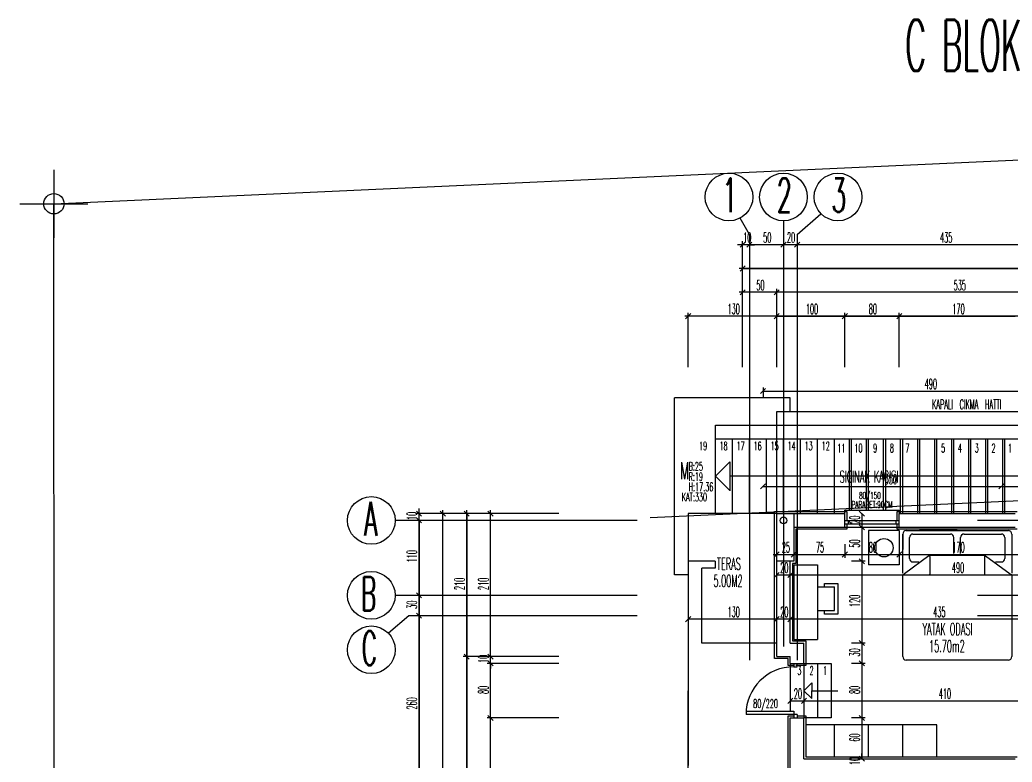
# Model space of a CAD drawing. Extents: x 78 to 306, y -397 to 18.
# Drawn here: x 271.651 to 271.9423, y -396.5306 to -396.3125 of the extents above; entities that cross this region are included whole.
import ezdxf

# ---------------------------------------------------------------- set-up
doc = ezdxf.new("R2010")
doc.units = 0
doc.header["$LTSCALE"] = 0.5
doc.header["$MEASUREMENT"] = 0
for name, pattern in [('DASHDOT2', [0.5, 0.25, -0.125, 0, -0.125]), ('DASHED', [0.75, 0.5, -0.25]), ('DOT2', [0.125, 0, -0.125])]:
    doc.linetypes.add(name, pattern=pattern)
doc.layers.get('0').update_dxf_attribs({"linetype": 'CONTINUOUS'})
for name, color, linetype in [('AKS', 5, 'DASHDOT2'), ('ASHADE', 7, 'CONTINUOUS'), ('DUVAR', 6, 'CONTINUOUS'), ('INS.YAKL.', 30, 'CONTINUOUS'), ('IZDUSUM', 2, 'DOT2'), ('KAPI', 1, 'CONTINUOUS'), ('KOLON', 4, 'CONTINUOUS'), ('MERDIVEN', 3, 'CONTINUOUS'), ('OLCU', 31, 'CONTINUOUS'), ('SIVA', 7, 'CONTINUOUS'), ('TARAMA', 8, 'CONTINUOUS'), ('TEFRIS', 11, 'CONTINUOUS')]:
    doc.layers.add(name, color=color, linetype=linetype)
doc.styles.add('ICMEKAN', font='romans.shx', dxfattribs={"width": 0.55, "height": 0.2})
doc.styles.add('OLCU', font='romans.shx', dxfattribs={"width": 0.6, "height": 0.125})
doc.styles.add('OLCUIC', font='ROMANS.SHX', dxfattribs={"width": 0.4, "height": 0.15})

msp = doc.modelspace()

# ---------------------------------------------------------------- linework, layer by layer
at = {"color": 0, "linetype": 'ByBlock'}
for p, q in [((271.86239, -396.37931), (271.86389, -396.37781)), ((271.86589, -396.37781), (271.86439, -396.37931)), ((271.86589, -396.37781), (271.86439, -396.37931)), ((271.87439, -396.37931), (271.87589, -396.37781)), ((271.87589, -396.37781), (271.87439, -396.37931)), ((271.87839, -396.37931), (271.87989, -396.37781)), ((271.87989, -396.37781), (271.87839, -396.37931)), ((271.86389, -396.38481), (271.86239, -396.38631)), ((271.86389, -396.39181), (271.86239, -396.39331)), ((271.87239, -396.39331), (271.87389, -396.39181)), ((271.87389, -396.39181), (271.87239, -396.39331)), ((271.84789, -396.39881), (271.84639, -396.40031)), ((271.87389, -396.39881), (271.87239, -396.40031)), ((271.87239, -396.40031), (271.87389, -396.39881)), ((271.89389, -396.39881), (271.89239, -396.40031)), ((271.89239, -396.40031), (271.89389, -396.39881)), ((271.90989, -396.39881), (271.90839, -396.40031)), ((271.90839, -396.40031), (271.90989, -396.39881)), ((271.86989, -396.42081), (271.86839, -396.42231)), ((271.86989, -396.44881), (271.86839, -396.45031)), ((271.93989, -396.44881), (271.93839, -396.45031)), ((271.93839, -396.45031), (271.93989, -396.44881)), ((271.76739, -396.45681), (271.76889, -396.45831)), ((271.77589, -396.45831), (271.77439, -396.45681)), ((271.78289, -396.45831), (271.78139, -396.45681)), ((271.78989, -396.45831), (271.78839, -396.45681)), ((271.89889, -396.45831), (271.89739, -396.45681)), ((271.76889, -396.46031), (271.76739, -396.45881)), ((271.76889, -396.46031), (271.76739, -396.45881)), ((271.89889, -396.46231), (271.89739, -396.46081)), ((271.89739, -396.46081), (271.89889, -396.46231)), ((271.87389, -396.46881), (271.87239, -396.47031)), ((271.87889, -396.46881), (271.87739, -396.47031)), ((271.87739, -396.47031), (271.87889, -396.46881)), ((271.89389, -396.46881), (271.89239, -396.47031)), ((271.89239, -396.47031), (271.89389, -396.46881)), ((271.90989, -396.46881), (271.90839, -396.47031)), ((271.90839, -396.47031), (271.90989, -396.46881)), ((271.89889, -396.47231), (271.89739, -396.47081)), ((271.89739, -396.47081), (271.89889, -396.47231)), ((271.87389, -396.47481), (271.87239, -396.47631)), ((271.87789, -396.47481), (271.87639, -396.47631)), ((271.87639, -396.47631), (271.87789, -396.47481)), ((271.76889, -396.48231), (271.76739, -396.48081)), ((271.76739, -396.48081), (271.76889, -396.48231)), ((271.76889, -396.48831), (271.76739, -396.48681)), ((271.76739, -396.48681), (271.76889, -396.48831)), ((271.84789, -396.48781), (271.84639, -396.48931)), ((271.87239, -396.48931), (271.87389, -396.48781)), ((271.87389, -396.48781), (271.87239, -396.48931)), ((271.87639, -396.48931), (271.87789, -396.48781)), ((271.87789, -396.48781), (271.87639, -396.48931)), ((271.89889, -396.49631), (271.89739, -396.49481)), ((271.89739, -396.49481), (271.89889, -396.49631)), ((271.78289, -396.50031), (271.78139, -396.49881)), ((271.78139, -396.49881), (271.78289, -396.50031)), ((271.78839, -396.49881), (271.78989, -396.50031)), ((271.78839, -396.49881), (271.78989, -396.50031)), ((271.78989, -396.50231), (271.78839, -396.50081)), ((271.78989, -396.50231), (271.78839, -396.50081)), ((271.89889, -396.50231), (271.89739, -396.50081)), ((271.89739, -396.50081), (271.89889, -396.50231)), ((271.87789, -396.51181), (271.87639, -396.51331)), ((271.88189, -396.51181), (271.88039, -396.51331)), ((271.88039, -396.51331), (271.88189, -396.51181)), ((271.78839, -396.51681), (271.78989, -396.51831)), ((271.78989, -396.51831), (271.78839, -396.51681)), ((271.89889, -396.51831), (271.89739, -396.51681)), ((271.89739, -396.51681), (271.89889, -396.51831)), ((271.89739, -396.52881), (271.89889, -396.53031)), ((271.89739, -396.52881), (271.89889, -396.53031))]:
    msp.add_line(p, q, dxfattribs=at)
at = {"layer": 'AKS'}
for p, q in [((271.86514, -396.37556), (271.8624, -396.37076)), ((271.87914, -396.37556), (271.88615, -396.36947)), ((271.87514, -396.37156), (271.87514, -396.83956)), ((271.86514, -396.37556), (271.86514, -396.83556)), ((271.87914, -396.37556), (271.87914, -396.83556)), ((272.05714, -396.45956), (271.76114, -396.45956)), ((272.05714, -396.48156), (271.76114, -396.48156)), ((271.76514, -396.48756), (271.75914, -396.49266)), ((272.05714, -396.48756), (271.76514, -396.48756))]:
    msp.add_line(p, q, dxfattribs=at)
at = {"layer": 'ASHADE'}
msp.add_circle((271.87514, -396.45956), 0.001, dxfattribs=at)
at = {"layer": 'DUVAR', "ltscale": 1.4}
for p, q in [((271.66095, -396.35654), (271.66095, -396.37654)), ((271.65095, -396.36654), (271.67095, -396.36654))]:
    msp.add_line(p, q, dxfattribs=at)
at = {"layer": 'DUVAR'}
for p, q in [((271.87814, -396.45756), (271.89314, -396.45756)), ((271.89314, -396.46156), (271.89314, -396.45756)), ((271.90914, -396.45756), (271.94314, -396.45756)), ((271.90914, -396.46156), (271.90914, -396.45756)), ((271.87814, -396.46156), (271.89314, -396.46156)), ((271.90914, -396.46156), (271.94314, -396.46156)), ((271.87314, -396.49956), (271.87314, -396.47156)), ((271.87714, -396.49556), (271.87714, -396.47156)), ((271.87714, -396.49556), (271.88114, -396.49556)), ((271.88114, -396.50156), (271.88114, -396.49556)), ((271.87314, -396.49956), (271.87714, -396.49956)), ((271.87714, -396.50156), (271.87714, -396.49956)), ((271.87714, -396.54956), (271.87714, -396.51756)), ((271.88114, -396.52956), (271.88114, -396.51756)), ((271.88114, -396.52956), (271.94314, -396.52956))]:
    msp.add_line(p, q, dxfattribs=at)
at = {"layer": 'DUVAR', "linetype": 'ByBlock'}
for p, q in [((271.87714, -396.50156), (271.88114, -396.50156)), ((271.87714, -396.51756), (271.88114, -396.51756))]:
    msp.add_line(p, q, dxfattribs=at)
at = {"layer": 'DUVAR', "ltscale": 1.4}
msp.add_circle((271.66095, -396.36654), 0.003, dxfattribs=at)
at = {"layer": 'INS.YAKL.', "linetype": 'DASHED', "ltscale": 0.5}
for p, q in [((271.83597, -396.45867), (272.25114, -396.43974)), ((271.83606, -396.8934), (271.83597, -396.45867))]:
    msp.add_line(p, q, dxfattribs=at)
at = {"layer": 'IZDUSUM', "ltscale": 0.6}
for p, q in [((271.87711, -396.42356), (271.84311, -396.42356)), ((271.84314, -396.47556), (271.84314, -396.42356)), ((271.87711, -396.42756), (271.87711, -396.42356)), ((271.87314, -396.45756), (271.87314, -396.42756)), ((271.87314, -396.42756), (271.98014, -396.42756)), ((271.89454, -396.45656), (271.89454, -396.43556)), ((271.89954, -396.45656), (271.89954, -396.43556)), ((271.90454, -396.45656), (271.90454, -396.43556)), ((271.90954, -396.45756), (271.90954, -396.43556)), ((271.91454, -396.45756), (271.91454, -396.43556)), ((271.91954, -396.45756), (271.91954, -396.43556)), ((271.92454, -396.45756), (271.92454, -396.43556)), ((271.92954, -396.45756), (271.92954, -396.43556)), ((271.93454, -396.45756), (271.93454, -396.43556)), ((271.93954, -396.45756), (271.93954, -396.43556)), ((271.84714, -396.60956), (271.84714, -396.47156)), ((271.85511, -396.47156), (271.84714, -396.47156)), ((271.85511, -396.47156), (271.85511, -396.47356)), ((271.84714, -396.47556), (271.84314, -396.47556)), ((271.85511, -396.47356), (271.85114, -396.47356)), ((271.87314, -396.49556), (271.85114, -396.49556))]:
    msp.add_line(p, q, dxfattribs=at)
at = {"layer": 'IZDUSUM'}
msp.add_line((271.85114, -396.49556), (271.85114, -396.47356), dxfattribs=at)
at = {"layer": 'KAPI'}
for p, q in [((271.91014, -396.45756), (271.91014, -396.43556)), ((271.91514, -396.45756), (271.91514, -396.43556)), ((271.92014, -396.45756), (271.92014, -396.43556)), ((271.92514, -396.45756), (271.92514, -396.43556)), ((271.92014, -396.44656), (271.85936, -396.44656)), ((271.89314, -396.45756), (271.89314, -396.45656)), ((271.89314, -396.45656), (271.90914, -396.45656)), ((271.90914, -396.45656), (271.90914, -396.45756)), ((271.89314, -396.45956), (271.90914, -396.45956)), ((271.89314, -396.46056), (271.90914, -396.46056)), ((271.89314, -396.46156), (271.90914, -396.46156)), ((271.89414, -396.45956), (271.89414, -396.46056)), ((271.90814, -396.45956), (271.90814, -396.46056)), ((271.87714, -396.50156), (271.87714, -396.51556)), ((271.87814, -396.50156), (271.87814, -396.50256)), ((271.87914, -396.50256), (271.87914, -396.50156)), ((271.88114, -396.50156), (271.88114, -396.51756)), ((271.87814, -396.50256), (271.87914, -396.50256)), ((271.86414, -396.51556), (271.87814, -396.51556)), ((271.87814, -396.51656), (271.86414, -396.51656)), ((271.87814, -396.51556), (271.87814, -396.51756)), ((271.87914, -396.51656), (271.87814, -396.51656)), ((271.87814, -396.51656), (271.87814, -396.51756)), ((271.87914, -396.51656), (271.87914, -396.51756))]:
    msp.add_line(p, q, dxfattribs=at)
at = {"layer": 'KAPI', "ltscale": 1.4}
for p, q in [((271.88114, -396.50156), (271.88514, -396.50156)), ((271.88514, -396.50156), (271.88514, -396.51756)), ((271.88514, -396.50156), (271.88914, -396.50156)), ((271.88914, -396.50156), (271.88914, -396.51756)), ((271.88114, -396.50956), (271.88348, -396.50722)), ((271.88348, -396.50722), (271.88348, -396.50956)), ((271.88114, -396.50956), (271.88348, -396.5119)), ((271.88348, -396.50956), (271.89114, -396.50956)), ((271.88348, -396.5119), (271.88348, -396.50956)), ((271.88514, -396.51756), (271.88114, -396.51756)), ((271.88914, -396.51756), (271.88514, -396.51756))]:
    msp.add_line(p, q, dxfattribs=at)
at = {"layer": 'KAPI'}
msp.add_arc((271.87814, -396.51656), 0.014, 90, 180, dxfattribs=at)
at = {"layer": 'KOLON'}
for p, q in [((271.87314, -396.45756), (271.87814, -396.45756)), ((271.87314, -396.47156), (271.87314, -396.45756)), ((271.87814, -396.45756), (271.87814, -396.47156)), ((271.87814, -396.47156), (271.87314, -396.47156))]:
    msp.add_line(p, q, dxfattribs=at)
at = {"layer": 'MERDIVEN'}
for p, q in [((271.66095, -396.36654), (272.35114, -396.33507)), ((271.66107, -396.91832), (271.66095, -396.36654)), ((271.85514, -396.43156), (271.96914, -396.43156)), ((271.85514, -396.43556), (271.85514, -396.43156)), ((271.85514, -396.43556), (271.96514, -396.43556)), ((271.85514, -396.45756), (271.85514, -396.43556)), ((271.86014, -396.45756), (271.86014, -396.43556)), ((271.86514, -396.45756), (271.86514, -396.43556)), ((271.87014, -396.45756), (271.87014, -396.43556)), ((271.87514, -396.45756), (271.87514, -396.43556)), ((271.88014, -396.45756), (271.88014, -396.43556)), ((271.88514, -396.45756), (271.88514, -396.43556)), ((271.89014, -396.45756), (271.89014, -396.43556)), ((271.89514, -396.45656), (271.89514, -396.43556)), ((271.90014, -396.45656), (271.90014, -396.43556)), ((271.90514, -396.45656), (271.90514, -396.43556)), ((271.87314, -396.45756), (271.84714, -396.45756)), ((271.84714, -396.45756), (271.84714, -396.53156))]:
    msp.add_line(p, q, dxfattribs=at)
at = {"layer": 'MERDIVEN', "ltscale": 1.4}
for p, q in [((271.85514, -396.44656), (271.85936, -396.44234)), ((271.85936, -396.44234), (271.85936, -396.45083)), ((271.85514, -396.44656), (271.85936, -396.45078))]:
    msp.add_line(p, q, dxfattribs=at)
at = {"layer": 'OLCU', "ltscale": 1.4}
for p, q in [((271.86314, -396.37856), (271.86164, -396.37856)), ((272.05714, -396.37856), (271.86214, -396.37856)), ((271.86314, -396.41456), (271.86314, -396.37756)), ((271.86514, -396.37856), (271.86664, -396.37856)), ((271.87514, -396.37856), (271.86514, -396.37856)), ((271.87914, -396.37856), (271.87514, -396.37856)), ((271.96614, -396.37856), (271.87914, -396.37856)), ((272.05714, -396.38556), (271.86214, -396.38556)), ((271.86314, -396.38556), (272.25114, -396.38556)), ((271.87314, -396.41456), (271.87314, -396.39156)), ((272.05714, -396.39256), (271.86214, -396.39256)), ((271.87314, -396.39256), (271.86314, -396.39256)), ((271.98014, -396.39256), (271.87314, -396.39256)), ((272.05714, -396.39956), (271.84614, -396.39956)), ((271.84714, -396.41456), (271.84714, -396.39856)), ((271.87314, -396.39956), (271.84714, -396.39956)), ((271.87314, -396.39956), (271.89314, -396.39956)), ((271.89314, -396.41456), (271.89314, -396.39856)), ((271.89314, -396.39956), (271.90914, -396.39956)), ((271.90914, -396.41456), (271.90914, -396.39856)), ((271.90914, -396.39956), (271.94314, -396.39956)), ((271.86914, -396.42056), (271.86914, -396.42356)), ((271.86914, -396.42156), (271.96714, -396.42156)), ((271.86914, -396.44956), (271.93914, -396.44956)), ((271.93914, -396.44956), (271.96314, -396.44956)), ((271.80914, -396.45756), (271.76714, -396.45756)), ((271.76814, -396.45756), (271.76814, -396.45606)), ((271.76814, -396.73456), (271.76814, -396.45656)), ((271.77514, -396.73456), (271.77514, -396.45656)), ((271.77514, -396.73356), (271.77514, -396.45756)), ((271.78214, -396.73556), (271.78214, -396.45656)), ((271.78214, -396.45756), (271.78214, -396.49956)), ((271.78914, -396.76856), (271.78914, -396.45656)), ((271.78914, -396.49956), (271.78914, -396.45756)), ((271.89814, -396.45756), (271.89814, -396.46156)), ((271.76814, -396.45956), (271.76814, -396.48156)), ((271.76814, -396.45956), (271.76814, -396.46106)), ((271.89814, -396.46156), (271.89814, -396.47156)), ((271.89314, -396.46656), (271.89314, -396.47056)), ((271.90914, -396.46656), (271.90914, -396.47056)), ((271.87214, -396.46956), (271.98114, -396.46956)), ((271.87314, -396.46956), (271.87814, -396.46956)), ((271.87814, -396.46956), (271.89314, -396.46956)), ((271.89314, -396.46956), (271.90914, -396.46956)), ((271.90914, -396.46956), (271.94314, -396.46956)), ((271.89914, -396.47156), (271.89514, -396.47156)), ((271.89814, -396.47156), (271.89814, -396.49556)), ((271.87314, -396.47556), (271.87714, -396.47556)), ((271.87714, -396.47556), (271.97514, -396.47556)), ((271.76814, -396.48156), (271.76814, -396.48756)), ((271.76814, -396.48756), (271.76814, -396.53956)), ((271.87314, -396.48856), (271.84714, -396.48856)), ((271.87714, -396.48856), (271.87314, -396.48856)), ((271.96414, -396.48856), (271.87714, -396.48856)), ((271.89914, -396.49556), (271.89514, -396.49556)), ((271.89814, -396.49556), (271.89814, -396.50156)), ((271.78914, -396.49956), (271.78914, -396.49806)), ((271.80914, -396.49956), (271.78114, -396.49956)), ((271.78214, -396.49956), (271.78214, -396.60956)), ((271.80914, -396.49956), (271.78814, -396.49956)), ((271.80914, -396.50156), (271.78814, -396.50156)), ((271.78914, -396.50156), (271.78914, -396.50306)), ((271.78914, -396.51756), (271.78914, -396.50156)), ((271.89914, -396.50156), (271.89514, -396.50156)), ((271.89814, -396.50156), (271.89814, -396.51756)), ((271.87714, -396.51256), (271.88114, -396.51256)), ((271.88114, -396.51256), (271.96314, -396.51256)), ((271.80914, -396.51756), (271.78814, -396.51756)), ((271.78914, -396.55956), (271.78914, -396.51756)), ((271.89914, -396.51756), (271.89514, -396.51756)), ((271.89814, -396.51756), (271.89814, -396.52956)), ((271.89814, -396.52956), (271.89814, -396.52806))]:
    msp.add_line(p, q, dxfattribs=at)
at = {"layer": 'SIVA', "ltscale": 1.4}
for p, q in [((271.87254, -396.47156), (271.87254, -396.45696)), ((271.87254, -396.45696), (271.87814, -396.45696)), ((271.87814, -396.45696), (271.89374, -396.45696)), ((271.89374, -396.45696), (271.89374, -396.45956)), ((271.90854, -396.45956), (271.90854, -396.45696)), ((271.90854, -396.45696), (271.94374, -396.45696)), ((271.89374, -396.46056), (271.89374, -396.46216)), ((271.90854, -396.46216), (271.90854, -396.46056)), ((271.89374, -396.46216), (271.87874, -396.46216)), ((271.87874, -396.46216), (271.87874, -396.47216)), ((271.94374, -396.46216), (271.90854, -396.46216)), ((271.87254, -396.50016), (271.87254, -396.47156)), ((271.87874, -396.47216), (271.87774, -396.47216)), ((271.87774, -396.47216), (271.87774, -396.49496)), ((271.87774, -396.49496), (271.88174, -396.49496)), ((271.88174, -396.49496), (271.88174, -396.50216)), ((271.87654, -396.50016), (271.87254, -396.50016)), ((271.87654, -396.50216), (271.87654, -396.50016)), ((271.87814, -396.50216), (271.87654, -396.50216)), ((271.88174, -396.50216), (271.87877, -396.50216)), ((271.87654, -396.54956), (271.87654, -396.51696)), ((271.87654, -396.51696), (271.87814, -396.51696)), ((271.87914, -396.51696), (271.88174, -396.51696)), ((271.88174, -396.51696), (271.88174, -396.52896)), ((271.88174, -396.52896), (271.94374, -396.52896))]:
    msp.add_line(p, q, dxfattribs=at)
at = {"layer": 'TARAMA'}
for p, q in [((271.93014, -396.45756), (271.93014, -396.43556)), ((271.93514, -396.45756), (271.93514, -396.43556)), ((271.94014, -396.45756), (271.94014, -396.43556))]:
    msp.add_line(p, q, dxfattribs=at)
at = {"layer": 'TARAMA', "ltscale": 1.4}
msp.add_line((271.94891, -396.44656), (271.92014, -396.44656), dxfattribs=at)
at = {"layer": 'TEFRIS'}
for p, q in [((271.90014, -396.46256), (271.90014, -396.47256)), ((271.90914, -396.46256), (271.90014, -396.46256)), ((271.90914, -396.46256), (271.90914, -396.47256)), ((271.91015, -396.46356), (271.91015, -396.46806)), ((271.91015, -396.47506), (271.91015, -396.46356)), ((271.91115, -396.46256), (271.94115, -396.46256)), ((271.91315, -396.46356), (271.92415, -396.46356)), ((271.92615, -396.46256), (271.91507, -396.46256)), ((271.92815, -396.46356), (271.93915, -396.46356)), ((271.94215, -396.46356), (271.94215, -396.47506)), ((271.91215, -396.47076), (271.91215, -396.46456)), ((271.92515, -396.46926), (271.92515, -396.46456)), ((271.92715, -396.46926), (271.92715, -396.46456)), ((271.94015, -396.46456), (271.94015, -396.47076)), ((271.91783, -396.46999), (271.91065, -396.4752)), ((271.91815, -396.46976), (271.91804, -396.46997)), ((271.91815, -396.46976), (271.93415, -396.46976)), ((271.91815, -396.47015), (271.91815, -396.47536)), ((271.93415, -396.46976), (271.93426, -396.46997)), ((271.93415, -396.47015), (271.93415, -396.47536)), ((271.93447, -396.46999), (271.94165, -396.4752)), ((271.87814, -396.47256), (271.88514, -396.47256)), ((271.87814, -396.47256), (271.87814, -396.49456)), ((271.88514, -396.47256), (271.88514, -396.49456)), ((271.90914, -396.47256), (271.90014, -396.47256)), ((271.91315, -396.47176), (271.91489, -396.47176)), ((271.93741, -396.47176), (271.93915, -396.47176)), ((271.91015, -396.49956), (271.91015, -396.47542)), ((271.91058, -396.47542), (271.91015, -396.47542)), ((271.91077, -396.47556), (271.91795, -396.47556)), ((271.93435, -396.47556), (271.94153, -396.47556)), ((271.94172, -396.47542), (271.94215, -396.47542)), ((271.94215, -396.47542), (271.94215, -396.49956)), ((271.88514, -396.47906), (271.89014, -396.47906)), ((271.88714, -396.47806), (271.89114, -396.47806)), ((271.88714, -396.47906), (271.88714, -396.47806)), ((271.89014, -396.48606), (271.89014, -396.47906)), ((271.89114, -396.47806), (271.89114, -396.48706)), ((271.88514, -396.48606), (271.89014, -396.48606)), ((271.88714, -396.48706), (271.88714, -396.48606)), ((271.89114, -396.48706), (271.88714, -396.48706)), ((271.87814, -396.49456), (271.88514, -396.49456)), ((271.94115, -396.50056), (271.91115, -396.50056)), ((271.92014, -396.51956), (271.88164, -396.51956)), ((271.89014, -396.52906), (271.89014, -396.51956)), ((271.90014, -396.52906), (271.90014, -396.51956)), ((271.91014, -396.52906), (271.91014, -396.51956)), ((271.92014, -396.52906), (271.92014, -396.51956))]:
    msp.add_line(p, q, dxfattribs=at)
for centre, radius in [((271.85914, -396.36456), 0.007), ((271.87514, -396.36456), 0.007), ((271.89114, -396.36456), 0.007), ((271.75414, -396.45956), 0.007), ((271.90464, -396.46756), 0.0027), ((271.75414, -396.48156), 0.007), ((271.75414, -396.49756), 0.007)]:
    msp.add_circle(centre, radius, dxfattribs=at)
for centre, radius, start, end in [((271.91115, -396.46356), 0.001, 90, 180), ((271.91315, -396.46456), 0.001, 90, 180), ((271.92415, -396.46456), 0.001, 0, 90), ((271.92815, -396.46456), 0.001, 90, 180), ((271.93915, -396.46456), 0.001, 0, 90), ((271.94115, -396.46356), 0.001, 0, 90), ((271.91795, -396.47015), 0.0002, 0, 125.9421), ((271.93435, -396.47015), 0.0002, 54.0579, 180), ((271.91315, -396.47076), 0.001, 180, 270), ((271.93915, -396.47076), 0.001, 270, 0), ((271.91077, -396.47536), 0.0002, 125.9421, 270), ((271.91795, -396.47536), 0.0002, 270, 0), ((271.93435, -396.47536), 0.0002, 180, 270), ((271.94153, -396.47536), 0.0002, 270, 54.0579), ((271.91115, -396.49956), 0.001, 180, 270), ((271.94115, -396.49956), 0.001, 270, 0)]:
    msp.add_arc(centre, radius, start, end, dxfattribs=at)

# ---------------------------------------------------------------- texts
at = {"layer": 'KAPI', "linetype": 'Continuous', "style": 'ICMEKAN', "width": 0.5}
for s, height, p in [('KAPALI  CIKMA  HATTI', 0.0028, (271.91875, -396.42687)), ('80/150', 0.002, (271.89731, -396.45325)), ('PARAPET:90CM', 0.002, (271.89512, -396.4559))]:
    msp.add_text(s, height=height, dxfattribs=at).set_placement(p)
at = {"layer": 'KAPI', "style": 'OLCU', "width": 0.5}
for s, rotation, p in [('19', 360, (271.85035, -396.43893)), ('18', 360, (271.85635, -396.43893)), ('17', 360, (271.86135, -396.43893)), ('16', 360, (271.86635, -396.43893)), ('15', 360, (271.87135, -396.43893)), ('14', 360, (271.87635, -396.43893)), ('13', 360, (271.88135, -396.43893)), ('12', 360, (271.88635, -396.43893)), ('11', 360, (271.89095, -396.43957)), ('10', 360, (271.89596, -396.43957)), ('9', 360, (271.90145, -396.43957)), ('8', 360, (271.90637, -396.43957)), ('7', 360, (271.91089, -396.43957)), ('5', 360, (271.92142, -396.43957)), ('4', 360, (271.92634, -396.43957)), ('3', 360, (271.93127, -396.43957)), ('2', 360, (271.93619, -396.43957)), ('1', 360, (271.94103, -396.43957)), ('B:25', 360, (271.84728, -396.44494)), ('R:19', 360, (271.84728, -396.44794)), ('H:17.36', 360, (271.84728, -396.45094)), ('KAT:330', 360, (271.84526, -396.45394)), ('3', 0, (271.87921, -396.5049)), ('2', 0, (271.88279, -396.5049)), ('1', 0, (271.88676, -396.5049)), ('80/220', 360, (271.86624, -396.5146))]:
    msp.add_text(s, height=0.0025, rotation=rotation, dxfattribs=at).set_placement(p)
at = {"layer": 'KOLON', "style": 'OLCU'}
for s, height, width, p in [('C BLOK', 0.015, 0.45, (271.91091, -396.32752)), ('1', 0.01, 0.5, (271.85725, -396.36904)), ('2', 0.01, 0.5, (271.87325, -396.36904)), ('3', 0.01, 0.5, (271.88925, -396.36904)), ('A', 0.01, 0.5, (271.75199, -396.46408)), ('B', 0.01, 0.5, (271.75104, -396.48608)), ('C', 0.01, 0.5, (271.75128, -396.50208))]:
    msp.add_text(s, height=height, dxfattribs=dict(at, width=width)).set_placement(p)
at = {"layer": 'MERDIVEN', "style": 'OLCU', "width": 0.5}
msp.add_text('M', height=0.005, dxfattribs=at).set_placement((271.84478, -396.44746))
at = {"layer": 'MERDIVEN', "linetype": 'ByBlock', "style": 'OLCU', "width": 0.5}
for s, p in [('SIGINAK KACISI', (271.89162, -396.44846)), ('TERAS', (271.85559, -396.47406)), ('5.00M2', (271.85458, -396.47906)), ('YATAK ODASI', (271.91593, -396.49321)), ('15.70m2', (271.91786, -396.49821))]:
    msp.add_text(s, height=0.0035, dxfattribs=at).set_placement(p)
at = {"layer": 'OLCU', "style": 'OLCUIC', "width": 0.4}
for s, p in [('10', (271.86329, -396.37796)), ('50', (271.86917, -396.37796)), ('20', (271.87617, -396.37796)), ('435', (271.9211, -396.37796)), ('50', (271.86717, -396.39196)), ('535', (271.9251, -396.39196)), ('130', (271.85872, -396.39896)), ('100', (271.88172, -396.39896)), ('80', (271.90017, -396.39896)), ('170', (271.92472, -396.39896)), ('490', (271.9166, -396.42096)), ('350', (271.90486, -396.44894)), ('25', (271.87467, -396.46896)), ('75', (271.88467, -396.46896)), ('80', (271.90017, -396.46896)), ('170', (271.92472, -396.46896)), ('20', (271.87417, -396.47496)), ('490', (271.9246, -396.47496)), ('130', (271.85872, -396.48796)), ('20', (271.87417, -396.48796)), ('435', (271.9191, -396.48796)), ('20', (271.87817, -396.51196)), ('410', (271.92072, -396.51196))]:
    msp.add_text(s, height=0.003, dxfattribs=at).set_placement(p)
for s, p in [('10', (271.76754, -396.45942)), ('20', (271.89754, -396.46053)), ('50', (271.89754, -396.46753)), ('110', (271.76754, -396.47187)), ('210', (271.78154, -396.47999)), ('210', (271.78854, -396.47999)), ('30', (271.76754, -396.48553)), ('120', (271.89754, -396.48499)), ('30', (271.89754, -396.49953)), ('10', (271.78854, -396.50142)), ('80', (271.78854, -396.51053)), ('80', (271.89754, -396.51053)), ('260', (271.76754, -396.5151)), ('60', (271.89754, -396.52453)), ('10', (271.89754, -396.53142))]:
    msp.add_text(s, height=0.003, rotation=90, dxfattribs=at).set_placement(p)

doc.saveas('drawing.dxf')
